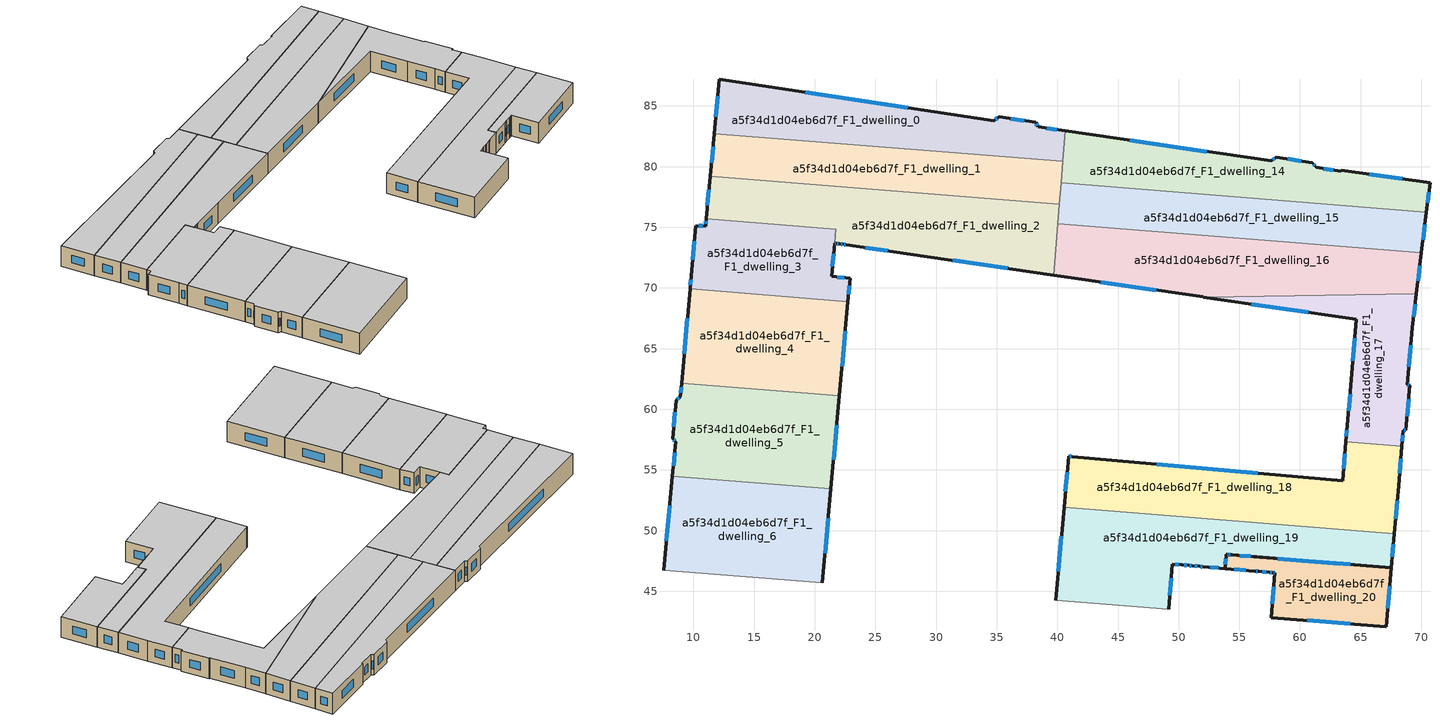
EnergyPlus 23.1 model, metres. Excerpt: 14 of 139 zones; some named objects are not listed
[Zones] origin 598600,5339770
a5f34d1d04eb6d7f_F1_dwelling_0
 floor to a5f34d1d04eb6d7f_F0_dwelling_0 (EU_floor_Construction): 40.65,82.95 40.45,80.43 11.72,82.73 12.15,87.2 34.75,83.8 35.21,84.1 38.2,83.65 38.43,83.27 z3
 wall outside (EU_wall_Construction): 40.65,82.95 38.43,83.27 38.2,83.65 35.21,84.1 34.75,83.8 12.15,87.2 11.72,82.73 z3:6
 wall to a5f34d1d04eb6d7f_F1_dwelling_1 (EU_wall_Construction): 11.72,82.73 40.45,80.43 z3:6
 wall to a5f34d1d04eb6d7f_F1_dwelling_14 (EU_wall_Construction): 40.45,80.43 40.65,82.95 z3:6
 window (EU_Window_Construction): 37.26,83.79 36.15,83.96 / 38.36,83.39 38.27,83.53 / 39.96,83.05 39.13,83.17 / 12.01,85.8 11.86,84.13 / 27.67,84.87 19.23,86.13 / 35.06,84 34.89,83.89 z3.94:5.06
 ceiling to a5f34d1d04eb6d7f_F2_dwelling_0 (EU_floor_Construction): 40.45,80.43 40.65,82.95 38.43,83.27 38.2,83.65 35.21,84.1 34.75,83.8 12.15,87.2 11.72,82.73 z6
a5f34d1d04eb6d7f_F1_dwelling_1
 floor to a5f34d1d04eb6d7f_F0_dwelling_1 (EU_floor_Construction): 40.45,80.43 40.17,76.91 11.39,79.21 11.72,82.73 z3
 wall outside (EU_wall_Construction): 11.72,82.73 11.39,79.21 z3:6
 wall to a5f34d1d04eb6d7f_F1_dwelling_2 (EU_wall_Construction): 11.39,79.21 40.17,76.91 z3:6
 wall to a5f34d1d04eb6d7f_F1_dwelling_15 (EU_wall_Construction): 40.17,76.91 40.31,78.67 z3:6
 wall to a5f34d1d04eb6d7f_F1_dwelling_14 (EU_wall_Construction): 40.31,78.67 40.45,80.43 z3:6
 window (EU_Window_Construction): 11.62,81.62 11.49,80.31 z3.94:5.06
 ceiling to a5f34d1d04eb6d7f_F2_dwelling_1 (EU_floor_Construction): 40.17,76.91 40.45,80.43 11.72,82.73 11.39,79.21 z6
a5f34d1d04eb6d7f_F1_dwelling_14
 floor to a5f34d1d04eb6d7f_F0_dwelling_14 (EU_floor_Construction): 70.72,78.66 70.42,76.26 40.31,78.67 40.65,82.95 57.64,80.47 58.05,80.78 61.03,80.32 61.32,79.94 63.38,79.62 63.42,79.72 z3
 wall outside (EU_wall_Construction): 70.42,76.26 70.72,78.66 63.42,79.72 63.38,79.62 61.32,79.94 61.03,80.32 58.05,80.78 57.64,80.47 40.65,82.95 z3:6
 wall to a5f34d1d04eb6d7f_F1_dwelling_15 (EU_wall_Construction): 40.31,78.67 70.42,76.26 z3:6
 window (EU_Window_Construction): 60.09,80.46 58.98,80.63 / 61.23,80.06 61.12,80.2 / 62.74,79.72 61.97,79.84 / 68.43,78.99 65.71,79.38 / 70.52,77.01 70.62,77.9 / 52.31,81.25 45.98,82.17 / 57.92,80.68 57.77,80.56 z3.94:5.06
 ceiling to a5f34d1d04eb6d7f_F2_dwelling_14 (EU_floor_Construction): 70.42,76.26 70.72,78.66 63.42,79.72 63.38,79.62 61.32,79.94 61.03,80.32 58.05,80.78 57.64,80.47 40.65,82.95 40.31,78.67 z6
a5f34d1d04eb6d7f_F1_dwelling_15
 floor to a5f34d1d04eb6d7f_F0_dwelling_15 (EU_floor_Construction): 70.42,76.26 70.01,72.9 40.04,75.3 40.31,78.67 z3
 wall outside (EU_wall_Construction): 70.01,72.9 70.42,76.26 z3:6
 wall to a5f34d1d04eb6d7f_F1_dwelling_16 (EU_wall_Construction): 40.04,75.3 70.01,72.9 z3:6
 wall to a5f34d1d04eb6d7f_F1_dwelling_2 (EU_wall_Construction): 40.17,76.91 40.04,75.3 z3:6
 window (EU_Window_Construction): 70.14,73.95 70.3,75.21 z3.94:5.06
 ceiling to a5f34d1d04eb6d7f_F2_dwelling_15 (EU_floor_Construction): 70.01,72.9 70.42,76.26 40.31,78.67 40.04,75.3 z6
a5f34d1d04eb6d7f_F1_dwelling_16
 floor to a5f34d1d04eb6d7f_F0_dwelling_16 (EU_floor_Construction): 70.01,72.9 69.6,69.53 52.02,69.26 39.7,71.06 40.04,75.3 z3
 wall outside (EU_wall_Construction): 39.7,71.06 52.01,69.26 / 69.6,69.53 70.01,72.9 z3:6
 wall to a5f34d1d04eb6d7f_F1_dwelling_17 (EU_wall_Construction): 52.02,69.26 69.6,69.52 z3:6
 wall to a5f34d1d04eb6d7f_F1_dwelling_2 (EU_wall_Construction): 40.04,75.3 39.7,71.06 z3:6
 window (EU_Window_Construction): 43.56,70.49 48.15,69.82 / 69.73,70.59 69.89,71.84 z3.94:5.06
 ceiling to a5f34d1d04eb6d7f_F2_dwelling_16 (EU_floor_Construction): 69.6,69.53 70.01,72.9 40.04,75.3 39.7,71.06 52.02,69.26 z6
a5f34d1d04eb6d7f_F1_dwelling_17
 floor to a5f34d1d04eb6d7f_F0_dwelling_17 (EU_floor_Construction): 69.6,69.52 69.26,66.74 68.83,62.03 69.05,61.99 68.73,58.25 68.51,58.29 68.4,56.96 63.79,57.33 63.9,58.69 64.23,62.42 64.65,67.41 52.02,69.26 z3
 wall outside (EU_wall_Construction): 68.4,56.96 68.51,58.29 68.73,58.25 69.05,61.99 68.83,62.03 69.26,66.74 69.6,69.52 / 52.02,69.26 64.65,67.41 64.23,62.42 63.9,58.69 63.79,57.33 z3:6
 wall to a5f34d1d04eb6d7f_F1_dwelling_18 (EU_wall_Construction): 63.79,57.33 68.4,56.96 z3:6
 window (EU_Window_Construction): 69.37,67.61 69.5,68.65 / 68.97,63.5 69.13,65.26 / 68.98,62 68.9,62.01 / 68.83,59.42 68.95,60.82 / 68.58,58.28 68.66,58.27 / 68.44,57.38 68.48,57.87 / 63.87,58.26 63.83,57.76 / 64.13,61.25 64.01,59.86 / 64.52,65.85 64.36,63.99 / 55.98,68.68 60.69,67.99 z3.94:5.06
 ceiling to a5f34d1d04eb6d7f_F2_dwelling_17 (EU_floor_Construction): 68.4,56.96 68.51,58.29 68.73,58.25 69.05,61.99 68.83,62.03 69.26,66.74 69.6,69.52 52.02,69.26 64.65,67.41 64.23,62.42 63.9,58.69 63.79,57.33 z6
a5f34d1d04eb6d7f_F1_dwelling_18
 floor to a5f34d1d04eb6d7f_F0_dwelling_18 (EU_floor_Construction): 68.4,56.96 68.14,53.68 67.79,49.76 40.55,51.94 40.93,56.13 41.22,56.1 63.51,54.1 63.79,57.33 z3
 wall outside (EU_wall_Construction): 63.79,57.33 63.51,54.1 41.22,56.1 40.93,56.13 40.55,51.94 / 67.79,49.76 68.14,53.68 68.4,56.96 z3:6
 wall to a5f34d1d04eb6d7f_F1_dwelling_19 (EU_wall_Construction): 40.55,51.94 67.79,49.76 z3:6
 window (EU_Window_Construction): 41.13,56.11 41.02,56.12 / 56.53,54.73 48.21,55.48 / 63.7,56.32 63.6,55.12 / 68.22,54.71 68.32,55.94 / 67.9,50.99 68.03,52.45 / 40.81,54.82 40.67,53.25 z3.94:5.06
 ceiling to a5f34d1d04eb6d7f_F2_dwelling_18 (EU_floor_Construction): 67.79,49.76 68.14,53.68 68.4,56.96 63.79,57.33 63.51,54.1 41.22,56.1 40.93,56.13 40.55,51.94 z6
a5f34d1d04eb6d7f_F1_dwelling_19
 floor to a5f34d1d04eb6d7f_F0_dwelling_19 (EU_floor_Construction): 67.79,49.76 67.53,46.94 53.92,48.03 53.82,46.87 52.03,47.02 51.73,47.05 51.13,47.1 50.83,47.13 50.29,47.17 50.23,47.18 49.48,47.24 49.17,43.52 39.86,44.26 40.55,51.94 z3
 wall outside (EU_wall_Construction): 49.17,43.52 49.48,47.24 50.23,47.18 50.29,47.17 50.83,47.13 51.13,47.1 / 40.55,51.94 39.86,44.26 / 53.82,46.87 53.92,48.03 67.53,46.94 67.79,49.76 z3:6
 wall to a5f34d1d04eb6d7f_F1_dwelling_22 (EU_wall_Construction): 39.86,44.26 49.17,43.52 z3:6
 wall to a5f34d1d04eb6d7f_F1_dwelling_20 (EU_wall_Construction): 51.13,47.1 51.73,47.05 52.03,47.02 53.82,46.87 z3:6
 window (EU_Window_Construction): 49.72,47.22 50,47.2 / 49.27,44.68 49.39,46.07 / 40.34,49.53 40.08,46.67 / 67.61,47.83 67.71,48.88 / 58.19,47.69 63.27,47.29 / 53.85,47.24 53.89,47.67 / 50.92,47.12 51.04,47.11 / 50.46,47.16 50.66,47.14 z3.94:5.06
 ceiling to a5f34d1d04eb6d7f_F2_dwelling_19 (EU_floor_Construction): 67.53,46.94 67.79,49.76 40.55,51.94 39.86,44.26 49.17,43.52 49.48,47.24 50.23,47.18 50.29,47.17 50.83,47.13 51.13,47.1 51.73,47.05 52.03,47.02 53.82,46.87 53.92,48.03 z6
a5f34d1d04eb6d7f_F1_dwelling_2
 floor to a5f34d1d04eb6d7f_F0_dwelling_2 (EU_floor_Construction): 40.17,76.91 39.7,71.06 22.6,73.55 22.38,73.58 22.08,73.63 21.99,73.64 21.79,73.67 21.64,73.69 21.74,74.84 11.06,75.7 11.39,79.21 z3
 wall outside (EU_wall_Construction): 21.64,73.69 21.79,73.67 21.99,73.64 22.08,73.63 22.38,73.58 22.6,73.55 27.6,72.82 / 11.39,79.21 11.06,75.7 / 27.61,72.82 39.7,71.06 z3:6
 wall to a5f34d1d04eb6d7f_F1_dwelling_3 (EU_wall_Construction): 21.74,74.84 21.64,73.69 / 11.06,75.7 21.74,74.85 z3:6
 window (EU_Window_Construction): 22.45,73.57 22.53,73.56 / 22.18,73.61 22.29,73.6 / 21.85,73.66 21.93,73.65 / 21.69,73.69 21.74,73.68 / 11.29,78.11 11.16,76.8 / 31.4,72.27 35.91,71.61 / 24.17,73.32 26.03,73.05 z3.94:5.06
 ceiling to a5f34d1d04eb6d7f_F2_dwelling_2 (EU_floor_Construction): 39.7,71.06 40.17,76.91 11.39,79.21 11.06,75.7 21.74,74.84 21.64,73.69 21.79,73.67 21.99,73.64 22.08,73.63 22.38,73.58 22.6,73.55 z6
a5f34d1d04eb6d7f_F1_dwelling_20
 floor to a5f34d1d04eb6d7f_F0_dwelling_20 (EU_floor_Construction): 67.53,46.94 67.09,42.08 57.62,42.84 57.94,46.52 57.78,46.53 57.73,46.54 57.49,46.56 56.59,46.63 56.29,46.66 51.13,47.1 51.73,47.05 52.03,47.02 53.82,46.87 53.92,48.03 54,48.03 54.13,48.02 54.3,48 56.69,47.81 56.77,47.81 z3
 wall outside (EU_wall_Construction): 57.49,46.56 57.73,46.54 57.78,46.53 57.94,46.52 57.62,42.84 67.09,42.08 67.53,46.94 56.77,47.81 56.69,47.81 54.3,48 54.13,48.02 54,48.03 53.92,48.03 53.82,46.87 52.03,47.02 51.73,47.05 51.13,47.1 / 53.82,46.87 56.29,46.66 56.59,46.63 57.49,46.56 z3:6
 window (EU_Window_Construction): 57.56,46.55 57.65,46.54 / 57.83,46.53 57.89,46.52 / 57.84,45.36 57.72,43.99 / 60.59,42.6 64.12,42.32 / 67.23,43.61 67.4,45.42 / 64.16,47.21 60.15,47.54 / 55.94,47.87 55.05,47.94 / 54.24,48.01 54.18,48.01 / 54.09,48.02 54.04,48.02 / 53.89,47.67 53.85,47.24 / 53.26,46.92 52.59,46.98 / 51.93,47.03 51.82,47.04 / 51.54,47.07 51.32,47.08 / 56.38,46.65 56.5,46.64 / 56.87,46.61 57.2,46.58 / 54.59,46.8 55.52,46.73 z3.94:5.06
 ceiling to a5f34d1d04eb6d7f_F2_dwelling_20 (EU_floor_Construction): 67.09,42.08 67.53,46.94 56.77,47.81 56.69,47.81 54.3,48 54.13,48.02 54,48.03 53.92,48.03 53.82,46.87 52.03,47.02 51.73,47.05 51.13,47.1 56.29,46.66 56.59,46.63 57.49,46.56 57.73,46.54 57.78,46.53 57.94,46.52 57.62,42.84 z6
a5f34d1d04eb6d7f_F1_dwelling_3
 floor to a5f34d1d04eb6d7f_F0_dwelling_3 (EU_floor_Construction): 21.74,74.85 21.64,73.69 21.39,70.95 22.92,70.8 22.74,68.88 9.73,69.93 9.83,71.01 10.21,75.15 11,75.09 11.06,75.7 z3
 wall outside (EU_wall_Construction): 22.74,68.88 22.92,70.8 21.39,70.95 21.64,73.69 / 11.06,75.7 11,75.09 10.21,75.15 9.83,71.01 9.73,69.93 z3:6
 wall to a5f34d1d04eb6d7f_F1_dwelling_4 (EU_wall_Construction): 9.73,69.93 22.74,68.88 z3:6
 window (EU_Window_Construction): 21.46,71.81 21.56,72.83 / 22.44,70.85 21.87,70.9 / 22.8,69.49 22.86,70.2 / 9.8,70.67 9.76,70.27 / 10.09,73.85 9.95,72.31 / 10.75,75.11 10.46,75.13 / 11.04,75.51 11.02,75.28 z3.94:5.06
 ceiling to a5f34d1d04eb6d7f_F2_dwelling_3 (EU_floor_Construction): 22.74,68.88 22.92,70.8 21.39,70.95 21.64,73.69 21.74,74.85 11.06,75.7 11,75.09 10.21,75.15 9.83,71.01 9.73,69.93 z6
a5f34d1d04eb6d7f_F1_dwelling_4
 floor to a5f34d1d04eb6d7f_F0_dwelling_4 (EU_floor_Construction): 22.74,68.88 22.04,61.11 9.03,62.15 9.73,69.93 z3
 wall outside (EU_wall_Construction): 9.73,69.93 9.03,62.15 / 22.04,61.11 22.74,68.88 z3:6
 wall to a5f34d1d04eb6d7f_F1_dwelling_5 (EU_wall_Construction): 9.03,62.15 22.04,61.11 z3:6
 window (EU_Window_Construction): 9.51,67.49 9.25,64.59 / 22.26,63.55 22.52,66.45 z3.94:5.06
 ceiling to a5f34d1d04eb6d7f_F2_dwelling_4 (EU_floor_Construction): 22.04,61.11 22.74,68.88 9.73,69.93 9.03,62.15 z6
a5f34d1d04eb6d7f_F1_dwelling_5
 floor to a5f34d1d04eb6d7f_F0_dwelling_5 (EU_floor_Construction): 22.04,61.11 21.34,53.43 8.28,54.48 8.55,57.31 8.28,57.58 8.58,60.74 8.93,61.02 9.03,62.15 z3
 wall outside (EU_wall_Construction): 9.03,62.15 8.93,61.02 8.58,60.74 8.28,57.58 8.55,57.31 8.28,54.48 / 21.34,53.43 22.04,61.11 z3:6
 wall to a5f34d1d04eb6d7f_F1_dwelling_6 (EU_wall_Construction): 8.28,54.48 21.34,53.43 z3:6
 window (EU_Window_Construction): 8.82,60.93 8.69,60.83 / 9,61.8 8.96,61.38 / 21.56,55.84 21.82,58.71 / 8.46,56.42 8.36,55.37 / 8.37,57.5 8.46,57.4 / 8.48,59.75 8.37,58.57 z3.94:5.06
 ceiling to a5f34d1d04eb6d7f_F2_dwelling_5 (EU_floor_Construction): 21.34,53.43 22.04,61.11 9.03,62.15 8.93,61.02 8.58,60.74 8.28,57.58 8.55,57.31 8.28,54.48 z6
a5f34d1d04eb6d7f_F1_dwelling_6
 floor to a5f34d1d04eb6d7f_F0_dwelling_6 (EU_floor_Construction): 21.34,53.43 20.63,45.7 7.54,46.75 8.28,54.48 z3
 wall outside (EU_wall_Construction): 8.28,54.48 7.54,46.75 / 20.63,45.7 21.34,53.43 z3:6
 wall to a5f34d1d04eb6d7f_F1_dwelling_7 (EU_wall_Construction): 7.54,46.75 20.63,45.7 z3:6
 window (EU_Window_Construction): 8.05,52.06 7.77,49.17 / 20.85,48.12 21.12,51.01 z3.94:5.06
 ceiling to a5f34d1d04eb6d7f_F2_dwelling_6 (EU_floor_Construction): 20.63,45.7 21.34,53.43 8.28,54.48 7.54,46.75 z6
[Building]
EU S2 Campaign: North Axis=0; Terrain=City; Solar Distribution=FullExterior
[Site:Location]
Vienna: Latitude=48; Longitude=16.5; Time Zone=1; Elevation=183
[SizingPeriod:WeatherFileDays]
AnnualSizingPeriod: Begin Month=1; Begin Day of Month=1; End Month=12; End Day of Month=31; Day of Week for Start Day=Monday; Use Weather File Daylight Saving Period=No; Use Weather File Rain and Snow Indicators=No
[MATERIAL]
EU_InternalMass_Material: Roughness=MediumRough; Thickness=0.1; Conductivity=1; Density=1800; Specific Heat=900; Thermal Absorptance=0.9; Solar Absorptance=0.7; Visible Absorptance=0.7
[MATERIAL:NOMASS] Roughness=MediumRough; Thermal Absorptance=0.9; Solar Absorptance=0.7; Visible Absorptance=0.7
Name | Thermal Resistance
EU_wall_NoMass | 0.914258
EU_floor_NoMass | 1.09711
[WINDOWMATERIAL:SIMPLEGLAZINGSYSTEM]
EU_Window_SimpleGlazing: UFactor=2.09642; Solar Heat Gain Coefficient=0.65; Visible Transmittance=0.65
[CONSTRUCTION]
EU_wall_Construction: EU_wall_NoMass
EU_floor_Construction: EU_floor_NoMass
EU_Window_Construction: EU_Window_SimpleGlazing
EU_InternalMass_Construction: EU_InternalMass_Material
[ZONE] Type=1; Multiplier=1; Ceiling Height=autocalculate; Floor Area=autocalculate; Part of Total Floor Area=Yes
Name | Volume
a5f34d1d04eb6d7f_F1_dwelling_0 | 305.624
a5f34d1d04eb6d7f_F1_dwelling_1 | 305.588
a5f34d1d04eb6d7f_F1_dwelling_14 | 305.602
a5f34d1d04eb6d7f_F1_dwelling_15 | 305.603
a5f34d1d04eb6d7f_F1_dwelling_16 | 396.879
a5f34d1d04eb6d7f_F1_dwelling_17 | 214.189
a5f34d1d04eb6d7f_F1_dwelling_18 | 379.382
a5f34d1d04eb6d7f_F1_dwelling_19 | 383.472
a5f34d1d04eb6d7f_F1_dwelling_2 | 401.276
a5f34d1d04eb6d7f_F1_dwelling_20 | 154.003
a5f34d1d04eb6d7f_F1_dwelling_3 | 209.968
a5f34d1d04eb6d7f_F1_dwelling_4 | 305.599
a5f34d1d04eb6d7f_F1_dwelling_5 | 305.621
a5f34d1d04eb6d7f_F1_dwelling_6 | 305.608
[INTERNALMASS] Construction=EU_InternalMass_Construction
Name | Zone or ZoneList | Surface Area
a5f34d1d04eb6d7f_F1_dwelling_0_EU_InternalMass | a5f34d1d04eb6d7f_F1_dwelling_0 | 101.874
a5f34d1d04eb6d7f_F1_dwelling_1_EU_InternalMass | a5f34d1d04eb6d7f_F1_dwelling_1 | 101.865
a5f34d1d04eb6d7f_F1_dwelling_2_EU_InternalMass | a5f34d1d04eb6d7f_F1_dwelling_2 | 133.755
a5f34d1d04eb6d7f_F1_dwelling_3_EU_InternalMass | a5f34d1d04eb6d7f_F1_dwelling_3 | 69.992
a5f34d1d04eb6d7f_F1_dwelling_4_EU_InternalMass | a5f34d1d04eb6d7f_F1_dwelling_4 | 101.867
a5f34d1d04eb6d7f_F1_dwelling_5_EU_InternalMass | a5f34d1d04eb6d7f_F1_dwelling_5 | 101.874
a5f34d1d04eb6d7f_F1_dwelling_6_EU_InternalMass | a5f34d1d04eb6d7f_F1_dwelling_6 | 101.869
a5f34d1d04eb6d7f_F1_dwelling_14_EU_InternalMass | a5f34d1d04eb6d7f_F1_dwelling_14 | 101.868
a5f34d1d04eb6d7f_F1_dwelling_15_EU_InternalMass | a5f34d1d04eb6d7f_F1_dwelling_15 | 101.868
a5f34d1d04eb6d7f_F1_dwelling_16_EU_InternalMass | a5f34d1d04eb6d7f_F1_dwelling_16 | 132.339
a5f34d1d04eb6d7f_F1_dwelling_17_EU_InternalMass | a5f34d1d04eb6d7f_F1_dwelling_17 | 71.3981
a5f34d1d04eb6d7f_F1_dwelling_18_EU_InternalMass | a5f34d1d04eb6d7f_F1_dwelling_18 | 126.473
a5f34d1d04eb6d7f_F1_dwelling_19_EU_InternalMass | a5f34d1d04eb6d7f_F1_dwelling_19 | 127.811
a5f34d1d04eb6d7f_F1_dwelling_20_EU_InternalMass | a5f34d1d04eb6d7f_F1_dwelling_20 | 51.3323
[OTHEREQUIPMENT] Fuel Type=Electricity; Design Level Calculation Method=Watts/Area; Power per Zone Floor Area=1; Fraction Latent=0; Fraction Radiant=0; Fraction Lost=0; Carbon Dioxide Generation Rate=0; EndUse Subcategory=EU_Step8_InternalGains
Name | Zone or ZoneList or Space or SpaceList | Schedule
EU_Step8_InternalGain_a5f34d1d04eb6d7f_F1_dwelling_0_f000 | a5f34d1d04eb6d7f_F1_dwelling_0 | EU_Step8_GainSchedule_a5f34d1d04eb6d7f_F1_dwelling_0_f000
EU_Step8_InternalGain_a5f34d1d04eb6d7f_F1_dwelling_1_f000 | a5f34d1d04eb6d7f_F1_dwelling_1 | EU_Step8_GainSchedule_a5f34d1d04eb6d7f_F1_dwelling_1_f000
EU_Step8_InternalGain_a5f34d1d04eb6d7f_F1_dwelling_2_f000 | a5f34d1d04eb6d7f_F1_dwelling_2 | EU_Step8_GainSchedule_a5f34d1d04eb6d7f_F1_dwelling_2_f000
EU_Step8_InternalGain_a5f34d1d04eb6d7f_F1_dwelling_3_f000 | a5f34d1d04eb6d7f_F1_dwelling_3 | EU_Step8_GainSchedule_a5f34d1d04eb6d7f_F1_dwelling_3_f000
EU_Step8_InternalGain_a5f34d1d04eb6d7f_F1_dwelling_4_f000 | a5f34d1d04eb6d7f_F1_dwelling_4 | EU_Step8_GainSchedule_a5f34d1d04eb6d7f_F1_dwelling_4_f000
EU_Step8_InternalGain_a5f34d1d04eb6d7f_F1_dwelling_5_f000 | a5f34d1d04eb6d7f_F1_dwelling_5 | EU_Step8_GainSchedule_a5f34d1d04eb6d7f_F1_dwelling_5_f000
EU_Step8_InternalGain_a5f34d1d04eb6d7f_F1_dwelling_6_f000 | a5f34d1d04eb6d7f_F1_dwelling_6 | EU_Step8_GainSchedule_a5f34d1d04eb6d7f_F1_dwelling_6_f000
EU_Step8_InternalGain_a5f34d1d04eb6d7f_F1_dwelling_14_f000 | a5f34d1d04eb6d7f_F1_dwelling_14 | EU_Step8_GainSchedule_a5f34d1d04eb6d7f_F1_dwelling_14_f000
EU_Step8_InternalGain_a5f34d1d04eb6d7f_F1_dwelling_15_f000 | a5f34d1d04eb6d7f_F1_dwelling_15 | EU_Step8_GainSchedule_a5f34d1d04eb6d7f_F1_dwelling_15_f000
EU_Step8_InternalGain_a5f34d1d04eb6d7f_F1_dwelling_16_f000 | a5f34d1d04eb6d7f_F1_dwelling_16 | EU_Step8_GainSchedule_a5f34d1d04eb6d7f_F1_dwelling_16_f000
EU_Step8_InternalGain_a5f34d1d04eb6d7f_F1_dwelling_17_f000 | a5f34d1d04eb6d7f_F1_dwelling_17 | EU_Step8_GainSchedule_a5f34d1d04eb6d7f_F1_dwelling_17_f000
EU_Step8_InternalGain_a5f34d1d04eb6d7f_F1_dwelling_18_f000 | a5f34d1d04eb6d7f_F1_dwelling_18 | EU_Step8_GainSchedule_a5f34d1d04eb6d7f_F1_dwelling_18_f000
EU_Step8_InternalGain_a5f34d1d04eb6d7f_F1_dwelling_19_f000 | a5f34d1d04eb6d7f_F1_dwelling_19 | EU_Step8_GainSchedule_a5f34d1d04eb6d7f_F1_dwelling_19_f000
EU_Step8_InternalGain_a5f34d1d04eb6d7f_F1_dwelling_20_f000 | a5f34d1d04eb6d7f_F1_dwelling_20 | EU_Step8_GainSchedule_a5f34d1d04eb6d7f_F1_dwelling_20_f000
[ZONEVENTILATION:DESIGNFLOWRATE] Schedule=EU_AlwaysOn; Design Flow Rate Calculation Method=AirChanges/Hour; Air Changes per Hour=0.546891; Ventilation Type=Natural; Fan Pressure Rise=0; Fan Total Efficiency=1; Constant Term Coefficient=1; Temperature Term Coefficient=0; Velocity Term Coefficient=0; Velocity Squared Term Coefficient=0; Minimum Indoor Temperature=-100; Maximum Indoor Temperature=100; Delta Temperature=-100; Minimum Outdoor Temperature=-100; Maximum Outdoor Temperature=100; Maximum Wind Speed=40
Name | Zone or ZoneList or Space or SpaceList
EU_ConstantAir_a5f34d1d04eb6d7f_F1_dwelling_0 | a5f34d1d04eb6d7f_F1_dwelling_0
EU_ConstantAir_a5f34d1d04eb6d7f_F1_dwelling_1 | a5f34d1d04eb6d7f_F1_dwelling_1
EU_ConstantAir_a5f34d1d04eb6d7f_F1_dwelling_2 | a5f34d1d04eb6d7f_F1_dwelling_2
EU_ConstantAir_a5f34d1d04eb6d7f_F1_dwelling_3 | a5f34d1d04eb6d7f_F1_dwelling_3
EU_ConstantAir_a5f34d1d04eb6d7f_F1_dwelling_4 | a5f34d1d04eb6d7f_F1_dwelling_4
EU_ConstantAir_a5f34d1d04eb6d7f_F1_dwelling_5 | a5f34d1d04eb6d7f_F1_dwelling_5
EU_ConstantAir_a5f34d1d04eb6d7f_F1_dwelling_6 | a5f34d1d04eb6d7f_F1_dwelling_6
EU_ConstantAir_a5f34d1d04eb6d7f_F1_dwelling_14 | a5f34d1d04eb6d7f_F1_dwelling_14
EU_ConstantAir_a5f34d1d04eb6d7f_F1_dwelling_15 | a5f34d1d04eb6d7f_F1_dwelling_15
EU_ConstantAir_a5f34d1d04eb6d7f_F1_dwelling_16 | a5f34d1d04eb6d7f_F1_dwelling_16
EU_ConstantAir_a5f34d1d04eb6d7f_F1_dwelling_17 | a5f34d1d04eb6d7f_F1_dwelling_17
EU_ConstantAir_a5f34d1d04eb6d7f_F1_dwelling_18 | a5f34d1d04eb6d7f_F1_dwelling_18
EU_ConstantAir_a5f34d1d04eb6d7f_F1_dwelling_19 | a5f34d1d04eb6d7f_F1_dwelling_19
EU_ConstantAir_a5f34d1d04eb6d7f_F1_dwelling_20 | a5f34d1d04eb6d7f_F1_dwelling_20
[HVACTEMPLATE:ZONE:IDEALLOADSAIRSYSTEM] System Availability Schedule=EU_AlwaysOn; Maximum Heating Supply Air Temperature=50; Minimum Cooling Supply Air Temperature=13; Maximum Heating Supply Air Humidity Ratio=0.0156; Minimum Cooling Supply Air Humidity Ratio=0.0077; Heating Limit=NoLimit; Cooling Limit=NoLimit; Heating Availability Schedule=EU_AlwaysOn; Cooling Availability Schedule=EU_CoolingOff; Dehumidification Control Type=ConstantSensibleHeatRatio; Cooling Sensible Heat Ratio=0.7; Dehumidification Setpoint=60; Humidification Control Type=None; Humidification Setpoint=30; Outdoor Air Method=None; Outdoor Air Flow Rate per Person=0.00944; Outdoor Air Flow Rate per Zone Floor Area=0; Outdoor Air Flow Rate per Zone=0; Demand Controlled Ventilation Type=None; Outdoor Air Economizer Type=NoEconomizer; Heat Recovery Type=None; Sensible Heat Recovery Effectiveness=0.7; Latent Heat Recovery Effectiveness=0.65
Name | Template Thermostat
a5f34d1d04eb6d7f_F1_dwelling_0 | EU_HeatOnly_a5f34d1d04eb6d7f_F1_dwelling_0
a5f34d1d04eb6d7f_F1_dwelling_1 | EU_HeatOnly_a5f34d1d04eb6d7f_F1_dwelling_1
a5f34d1d04eb6d7f_F1_dwelling_2 | EU_HeatOnly_a5f34d1d04eb6d7f_F1_dwelling_2
a5f34d1d04eb6d7f_F1_dwelling_3 | EU_HeatOnly_a5f34d1d04eb6d7f_F1_dwelling_3
a5f34d1d04eb6d7f_F1_dwelling_4 | EU_HeatOnly_a5f34d1d04eb6d7f_F1_dwelling_4
a5f34d1d04eb6d7f_F1_dwelling_5 | EU_HeatOnly_a5f34d1d04eb6d7f_F1_dwelling_5
a5f34d1d04eb6d7f_F1_dwelling_6 | EU_HeatOnly_a5f34d1d04eb6d7f_F1_dwelling_6
a5f34d1d04eb6d7f_F1_dwelling_14 | EU_HeatOnly_a5f34d1d04eb6d7f_F1_dwelling_14
a5f34d1d04eb6d7f_F1_dwelling_15 | EU_HeatOnly_a5f34d1d04eb6d7f_F1_dwelling_15
a5f34d1d04eb6d7f_F1_dwelling_16 | EU_HeatOnly_a5f34d1d04eb6d7f_F1_dwelling_16
a5f34d1d04eb6d7f_F1_dwelling_17 | EU_HeatOnly_a5f34d1d04eb6d7f_F1_dwelling_17
a5f34d1d04eb6d7f_F1_dwelling_18 | EU_HeatOnly_a5f34d1d04eb6d7f_F1_dwelling_18
a5f34d1d04eb6d7f_F1_dwelling_19 | EU_HeatOnly_a5f34d1d04eb6d7f_F1_dwelling_19
a5f34d1d04eb6d7f_F1_dwelling_20 | EU_HeatOnly_a5f34d1d04eb6d7f_F1_dwelling_20
[SIZING:ZONE] Zone Cooling Design Supply Air Temperature Input Method=SupplyAirTemperature; Zone Cooling Design Supply Air Temperature=13; Zone Heating Design Supply Air Temperature Input Method=SupplyAirTemperature; Zone Heating Design Supply Air Temperature=50; Zone Cooling Design Supply Air Humidity Ratio=0.008; Zone Heating Design Supply Air Humidity Ratio=0.008; Cooling Design Air Flow Method=DesignDay; Cooling Design Air Flow Rate=0; Cooling Minimum Air Flow per Zone Floor Area=0.000762; Cooling Minimum Air Flow=0; Cooling Minimum Air Flow Fraction=0.2; Heating Design Air Flow Method=DesignDay; Heating Design Air Flow Rate=0; Heating Maximum Air Flow per Zone Floor Area=0.002032; Heating Maximum Air Flow=0.141576; Heating Maximum Air Flow Fraction=0.3; Account for Dedicated Outdoor Air System=No; Dedicated Outdoor Air System Control Strategy=NeutralSupplyAir; Dedicated Outdoor Air Low Setpoint Temperature for Design=autosize; Dedicated Outdoor Air High Setpoint Temperature for Design=autosize; Zone Load Sizing Method=Sensible Load Only No Latent Load; Zone Latent Cooling Design Supply Air Humidity Ratio Input Method=HumidityRatioDifference; Zone Cooling Design Supply Air Humidity Ratio Difference=0.005; Zone Latent Heating Design Supply Air Humidity Ratio Input Method=HumidityRatioDifference; Zone Humidification Design Supply Air Humidity Ratio Difference=0.005
a5f34d1d04eb6d7f_F1_dwelling_0; a5f34d1d04eb6d7f_F1_dwelling_1; a5f34d1d04eb6d7f_F1_dwelling_2; a5f34d1d04eb6d7f_F1_dwelling_3; a5f34d1d04eb6d7f_F1_dwelling_4; a5f34d1d04eb6d7f_F1_dwelling_5; a5f34d1d04eb6d7f_F1_dwelling_6; a5f34d1d04eb6d7f_F1_dwelling_14; a5f34d1d04eb6d7f_F1_dwelling_15; a5f34d1d04eb6d7f_F1_dwelling_16; a5f34d1d04eb6d7f_F1_dwelling_17; a5f34d1d04eb6d7f_F1_dwelling_18; a5f34d1d04eb6d7f_F1_dwelling_19; a5f34d1d04eb6d7f_F1_dwelling_20
[SCHEDULE:CONSTANT]
Name | Hourly Value
EU_AlwaysOn | 1
EU_CoolingOff | 0
[SCHEDULE:FILE] Column Number=1; Rows to Skip at Top=0; Number of Hours of Data=8760; Column Separator=Comma; Interpolate to Timestep=No; Minutes per Item=60; Adjust Schedule for Daylight Savings=Yes
Name | File
EU_Step8_GainSchedule_a5f34d1d04eb6d7f_F1_dwelling_0_f000 | ../../schedules/a5f34d1d04eb6d7f/a5f34d1d04eb6d7f_F1_dwelling_0_f000_gain.csv
EU_Step8_GainSchedule_a5f34d1d04eb6d7f_F1_dwelling_1_f000 | ../../schedules/a5f34d1d04eb6d7f/a5f34d1d04eb6d7f_F1_dwelling_1_f000_gain.csv
EU_Step8_GainSchedule_a5f34d1d04eb6d7f_F1_dwelling_2_f000 | ../../schedules/a5f34d1d04eb6d7f/a5f34d1d04eb6d7f_F1_dwelling_2_f000_gain.csv
EU_Step8_GainSchedule_a5f34d1d04eb6d7f_F1_dwelling_3_f000 | ../../schedules/a5f34d1d04eb6d7f/a5f34d1d04eb6d7f_F1_dwelling_3_f000_gain.csv
EU_Step8_GainSchedule_a5f34d1d04eb6d7f_F1_dwelling_4_f000 | ../../schedules/a5f34d1d04eb6d7f/a5f34d1d04eb6d7f_F1_dwelling_4_f000_gain.csv
EU_Step8_GainSchedule_a5f34d1d04eb6d7f_F1_dwelling_5_f000 | ../../schedules/a5f34d1d04eb6d7f/a5f34d1d04eb6d7f_F1_dwelling_5_f000_gain.csv
EU_Step8_GainSchedule_a5f34d1d04eb6d7f_F1_dwelling_6_f000 | ../../schedules/a5f34d1d04eb6d7f/a5f34d1d04eb6d7f_F1_dwelling_6_f000_gain.csv
EU_Step8_GainSchedule_a5f34d1d04eb6d7f_F1_dwelling_14_f000 | ../../schedules/a5f34d1d04eb6d7f/a5f34d1d04eb6d7f_F1_dwelling_14_f000_gain.csv
EU_Step8_GainSchedule_a5f34d1d04eb6d7f_F1_dwelling_15_f000 | ../../schedules/a5f34d1d04eb6d7f/a5f34d1d04eb6d7f_F1_dwelling_15_f000_gain.csv
EU_Step8_GainSchedule_a5f34d1d04eb6d7f_F1_dwelling_16_f000 | ../../schedules/a5f34d1d04eb6d7f/a5f34d1d04eb6d7f_F1_dwelling_16_f000_gain.csv
EU_Step8_GainSchedule_a5f34d1d04eb6d7f_F1_dwelling_17_f000 | ../../schedules/a5f34d1d04eb6d7f/a5f34d1d04eb6d7f_F1_dwelling_17_f000_gain.csv
EU_Step8_GainSchedule_a5f34d1d04eb6d7f_F1_dwelling_18_f000 | ../../schedules/a5f34d1d04eb6d7f/a5f34d1d04eb6d7f_F1_dwelling_18_f000_gain.csv
EU_Step8_GainSchedule_a5f34d1d04eb6d7f_F1_dwelling_19_f000 | ../../schedules/a5f34d1d04eb6d7f/a5f34d1d04eb6d7f_F1_dwelling_19_f000_gain.csv
EU_Step8_GainSchedule_a5f34d1d04eb6d7f_F1_dwelling_20_f000 | ../../schedules/a5f34d1d04eb6d7f/a5f34d1d04eb6d7f_F1_dwelling_20_f000_gain.csv
